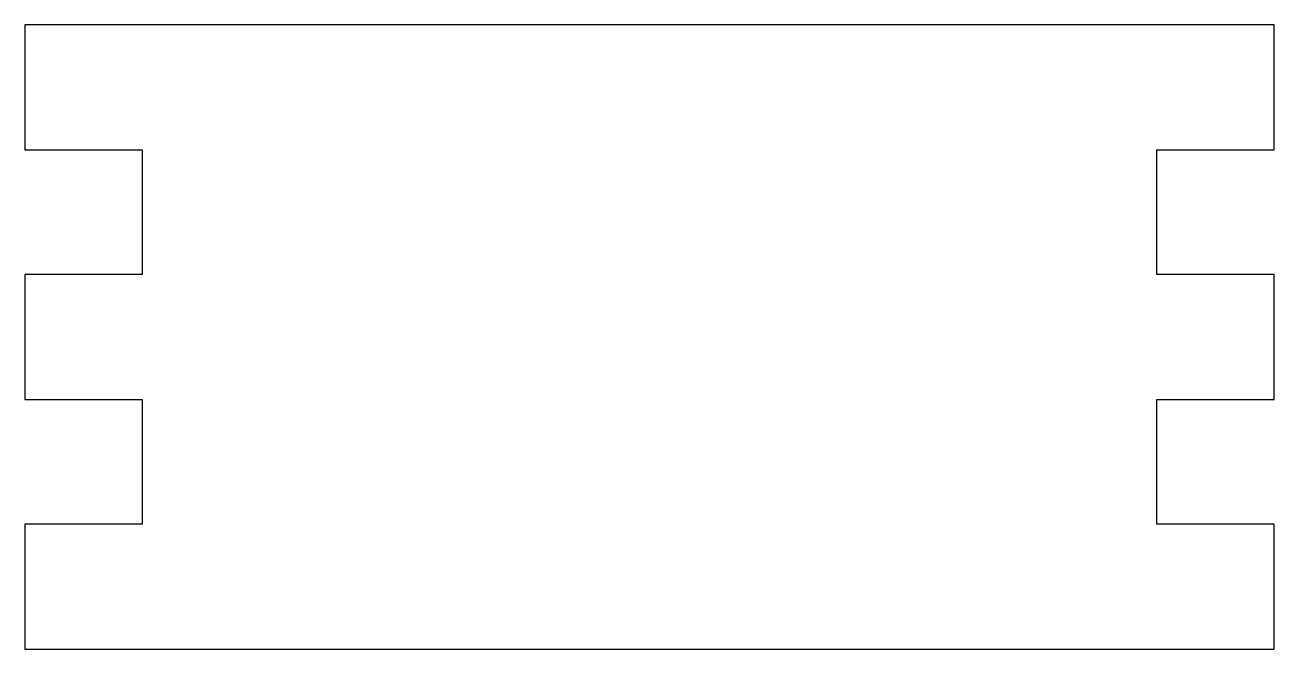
# Model space of a CAD drawing. Header units: millimetres. Extents: x -102 to 102, y -51 to 51.
import ezdxf

# ---------------------------------------------------------------- set-up
doc = ezdxf.new("R2010")
doc.units = ezdxf.units.MM

msp = doc.modelspace()

# ---------------------------------------------------------------- linework, layer by layer
msp.add_lwpolyline([(-101.6, -30.48), (-101.6, -50.8), (101.6, -50.8), (101.6, -30.48), (82.55, -30.48), (82.55, -10.16), (101.6, -10.16), (101.6, 10.16), (82.55, 10.16), (82.55, 30.48), (101.6, 30.48), (101.6, 50.8), (-101.6, 50.8), (-101.6, 30.48), (-82.55, 30.48), (-82.55, 10.16), (-101.6, 10.16), (-101.6, -10.16), (-82.55, -10.16), (-82.55, -30.48)], close=True)

doc.saveas('drawing.dxf')
